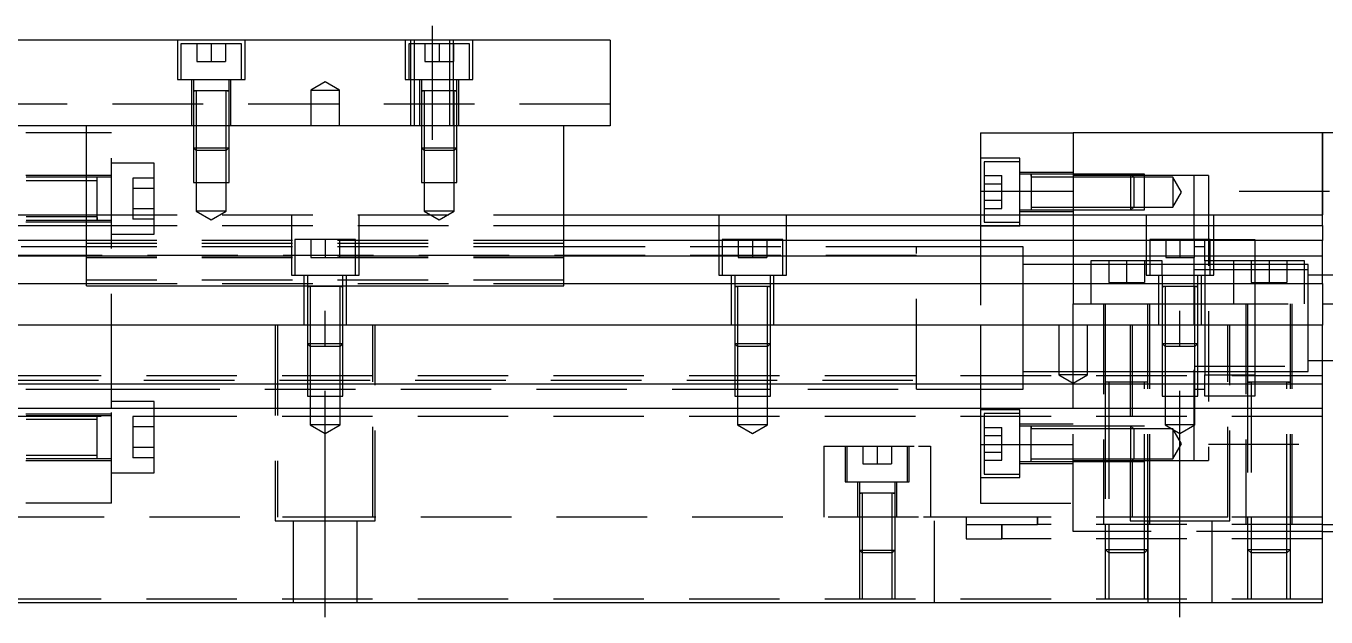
# Model space of a CAD drawing. Extents: x -20 to 623, y -288 to 102.
# Drawn here: x 218 to 400.5, y -242.8 to -159.8 of the extents above; entities that cross this region are included whole.
import ezdxf

# ---------------------------------------------------------------- set-up
doc = ezdxf.new("R2010")
doc.units = 0
doc.linetypes.add('CENTER', pattern=[50.8, 31.75, -6.35, 6.35, -6.35])
doc.linetypes.add('DASHED', pattern=[19.05, 12.7, -6.35])
doc.layers.get('0').update_dxf_attribs({"linetype": 'CONTINUOUS'})
doc.layers.add('CENTER', color=1, linetype='CENTER')

msp = doc.modelspace()

# ---------------------------------------------------------------- linework, layer by layer
at = {"color": 7, "linetype": 'CONTINUOUS'}
for p, q in [((300, -161.76), (100, -161.76)), ((300, -161.76), (300, -173.76)), ((300, -173.76), (100, -173.76)), ((226.5, -174.76), (218, -174.76)), ((226.5, -196.26), (226.5, -173.76)), ((293.5, -196.26), (293.5, -173.76)), ((352, -174.76), (365, -174.76)), ((352, -174.76), (352, -182.97658)), ((365, -174.76), (365, -186.26)), ((400, -174.76), (365, -174.76)), ((400, -186.26), (400, -174.76)), ((410, -174.76), (400, -174.76)), ((352, -182.97658), (365, -182.97658)), ((352, -182.97658), (352, -186.26)), ((173.5, -186.26), (226.5, -186.26)), ((173.5, -187.799608), (226.5, -187.799608)), ((293.5, -186.26), (400, -186.26)), ((293.5, -187.799608), (400, -187.799608)), ((400, -187.799608), (400, -186.26)), ((400, -187.799608), (400, -189.88154)), ((226.5, -189.88154), (173.5, -189.88154)), ((400, -189.88154), (293.5, -189.88154)), ((400, -192.096666), (400, -189.88154)), ((226.5, -192.096666), (173.5, -192.096666)), ((400, -192.096666), (293.5, -192.096666)), ((400, -195.941934), (400, -192.096666)), ((173.5, -195.941934), (226.5, -195.941934)), ((226.5, -196.26), (293.5, -196.26)), ((293.5, -195.941934), (400, -195.941934)), ((400, -195.941934), (400, -201.76)), ((400, -198.76), (410, -198.76)), ((400, -201.76), (0, -201.76)), ((400, -210.06), (400, -201.76)), ((400, -210.06), (0, -210.06)), ((400, -213.46), (400, -210.06)), ((400, -213.46), (0, -213.46)), ((400, -240.76), (400, -213.46)), ((400, -229.76), (410, -229.76)), ((400, -230.76), (410, -230.76)), ((400, -240.76), (0, -240.76))]:
    msp.add_line(p, q, dxfattribs=at)
at = {"color": 3, "linetype": 'DASHED'}
for p, q in [((239.25, -161.76), (239.25, -167.26)), ((248.25, -162.26), (239.75, -162.26)), ((239.75, -162.26), (239.75, -167.26)), ((242, -162.26), (242, -164.76)), ((244, -162.26), (244, -164.76)), ((246, -162.26), (246, -164.76)), ((248.25, -167.26), (248.25, -162.26)), ((248.75, -167.26), (248.75, -161.76)), ((271.25, -161.76), (271.25, -167.26)), ((280.25, -162.26), (271.75, -162.26)), ((271.75, -162.26), (271.75, -167.26)), ((272.000006, -161.76), (272.000006, -173.76)), ((272.5, -161.76), (272.5, -173.76)), ((274, -162.26), (274, -164.76)), ((276, -162.26), (276, -164.76)), ((277.5, -173.76), (277.5, -161.76)), ((277.999994, -162.26), (277.999994, -161.76)), ((277.999994, -167.26), (277.999994, -162.26)), ((278, -162.26), (278, -164.76)), ((280.25, -167.26), (280.25, -162.26)), ((280.75, -167.26), (280.75, -161.76)), ((242, -164.76), (244, -164.76)), ((244, -164.76), (246, -164.76)), ((274, -164.76), (276, -164.76)), ((276, -164.76), (278, -164.76)), ((239.25, -167.26), (248.75, -167.26)), ((241.25, -167.26), (241.25, -173.76)), ((241.5, -167.26), (241.5, -168.86)), ((246.5, -168.86), (246.5, -167.26)), ((246.75, -173.76), (246.75, -167.26)), ((260, -167.6053), (258, -168.76)), ((262, -168.76), (260, -167.6053)), ((271.25, -167.26), (280.75, -167.26)), ((273.25, -167.26), (273.25, -173.76)), ((273.5, -167.26), (273.5, -168.86)), ((277.999994, -173.76), (277.999994, -167.26)), ((278.5, -168.86), (278.5, -167.26)), ((278.75, -173.76), (278.75, -167.26)), ((241.5, -168.855), (241.5, -168.86)), ((241.5, -168.86), (241.757448, -168.86)), ((241.757468, -168.86), (241.5, -168.86)), ((241.5, -168.86), (241.5, -173.75998)), ((241.5, -168.86), (241.5, -168.865)), ((246.242552, -168.86), (241.757468, -168.86)), ((241.9, -168.86), (241.9, -173.75998)), ((246.1, -173.75998), (246.1, -168.86)), ((246.5, -168.86), (246.242552, -168.86)), ((246.242602, -168.86), (246.5, -168.86)), ((246.5, -168.86), (246.5, -168.855)), ((246.5, -173.75998), (246.5, -168.86)), ((246.5, -168.865), (246.5, -168.86)), ((258, -168.76), (260, -168.76)), ((258, -168.76), (258, -173.76)), ((260, -168.76), (262, -168.76)), ((262, -173.76), (262, -168.76)), ((273.5, -168.855), (273.5, -168.86)), ((273.5, -168.86), (273.757448, -168.86)), ((273.757468, -168.86), (273.5, -168.86)), ((273.5, -168.86), (273.5, -168.865)), ((273.5, -168.86), (273.5, -173.75998)), ((278.242552, -168.86), (273.757468, -168.86)), ((273.9, -168.86), (273.9, -173.75998)), ((278.1, -173.75998), (278.1, -168.86)), ((278.5, -168.86), (278.242552, -168.86)), ((278.242602, -168.86), (278.5, -168.86)), ((278.5, -168.86), (278.5, -168.855)), ((278.5, -168.865), (278.5, -168.86)), ((278.5, -173.75998), (278.5, -168.86)), ((300, -170.76), (100, -170.76)), ((230, -174.76), (226.5, -174.76)), ((230, -210.06), (230, -174.76)), ((241.5, -173.76), (241.5, -176.86)), ((241.500006, -173.76), (241.500006, -176.860006)), ((241.9, -173.76), (241.9, -177.26)), ((246.1, -177.26), (246.1, -173.76)), ((246.499994, -176.860006), (246.499994, -173.76)), ((246.5, -176.86), (246.5, -173.76)), ((273.5, -173.76), (273.5, -176.86)), ((273.500006, -173.76), (273.500006, -176.860006)), ((273.9, -173.76), (273.9, -177.26)), ((278.1, -177.26), (278.1, -173.76)), ((278.499994, -176.860006), (278.499994, -173.76)), ((278.5, -176.86), (278.5, -173.76)), ((400, -174.76), (400, -186.26)), ((241.5, -176.86), (246.5, -176.86)), ((241.5, -176.86), (241.9, -177.26)), ((241.500006, -176.86002), (241.500006, -181.76)), ((246.1, -177.26), (246.5, -176.86)), ((246.499994, -181.76), (246.499994, -176.86002)), ((273.5, -176.86), (278.5, -176.86)), ((273.5, -176.86), (273.9, -177.26)), ((273.500006, -176.86002), (273.500006, -181.76)), ((278.1, -177.26), (278.5, -176.86)), ((278.499994, -181.76), (278.499994, -176.86002)), ((246.1, -177.26), (241.9, -177.26)), ((241.9, -177.26002), (241.9, -181.76)), ((246.1, -181.76), (246.1, -177.26002)), ((278.1, -177.26), (273.9, -177.26)), ((273.9, -177.26002), (273.9, -181.76)), ((278.1, -181.76), (278.1, -177.26002)), ((357.5, -178.33233), (352, -178.33233)), ((352.5, -178.83233), (352.5, -183.08233)), ((357.5, -178.83233), (352.5, -178.83233)), ((357.5, -183.08233), (357.5, -178.33233)), ((236, -179.01), (230, -179.01)), ((236, -189.01), (236, -179.01)), ((365, -180.33233), (357.5, -180.33233)), ((359.1, -180.58233), (357.5, -180.58233)), ((359.1, -180.58233), (359.095, -180.58233)), ((359.1, -180.582326), (359.1, -180.583182)), ((359.1, -180.58233), (359.1, -180.83978)), ((359.1, -180.839798), (359.1, -180.58233)), ((364.99998, -180.58233), (359.1, -180.58233)), ((359.105, -180.58233), (359.1, -180.58233)), ((373.1, -180.58233), (365, -180.58233)), ((373.100006, -180.582336), (365, -180.582336)), ((373.1, -183.08233), (373.1, -180.58233)), ((373.5, -180.98233), (373.1, -180.58233)), ((375, -180.582336), (373.10002, -180.582336)), ((375, -185.582326), (375, -180.582336)), ((230, -180.76), (218, -180.76)), ((222.500006, -181.01), (218.00002, -181.01)), ((228, -181.51), (218.00002, -181.51)), ((227.499994, -181.01), (222.500006, -181.01)), ((228, -181.01), (227.499994, -181.01)), ((228, -181.01), (227.995, -181.01)), ((228, -181.359602), (228, -181.01)), ((228.005, -181.01), (228, -181.01)), ((230, -181.01), (228, -181.01)), ((228, -183.84997), (228, -181.359602)), ((233, -181.123248), (233, -182.566624)), ((236, -181.123248), (233, -181.123248)), ((241.500006, -181.76), (246.499994, -181.76)), ((241.9, -181.76), (241.9, -185.76)), ((246.1, -185.76), (246.1, -181.76)), ((273.500006, -181.76), (278.499994, -181.76)), ((273.9, -181.76), (273.9, -185.76)), ((278.1, -185.76), (278.1, -181.76)), ((352.5, -180.77293), (355, -180.77293)), ((352.5, -181.92763), (355, -181.92763)), ((355, -181.92763), (355, -180.77293)), ((355, -184.237032), (355, -181.92763)), ((359.1, -180.83978), (359.1, -185.58233)), ((364.99998, -180.98233), (359.1, -180.98233)), ((373.27767, -180.76), (365, -180.76)), ((373.5, -180.98233), (365, -180.98233)), ((375, -180.76), (373.27767, -180.76)), ((373.5, -180.98233), (373.5, -185.18233)), ((375, -180.98233), (373.50002, -180.98233)), ((382, -180.76), (375, -180.76)), ((379, -180.98233), (375, -180.98233)), ((379, -180.98233), (379, -185.18233)), ((380.212436, -183.08233), (379, -180.98233)), ((382, -189.76), (382, -180.76)), ((384, -180.76), (382, -180.76)), ((384, -180.76), (384, -220.76)), ((228, -184.21006), (228, -183.84997)), ((228, -186.66035), (228, -184.21006)), ((233, -182.566624), (233, -185.453376)), ((236, -182.566624), (233, -182.566624)), ((352.5, -183.08233), (352.5, -186.26)), ((352.5, -184.237032), (355, -184.237032)), ((355, -185.391732), (355, -184.237032)), ((357.5, -187.83233), (357.5, -183.08233)), ((373.1, -185.58233), (373.1, -183.08233)), ((379, -185.18233), (380.212436, -183.08233)), ((401, -183.01), (384, -183.01)), ((233, -185.453376), (233, -186.896752)), ((236, -185.453376), (233, -185.453376)), ((246.1, -185.76), (241.9, -185.76)), ((241.9, -185.76), (244, -186.972436)), ((244, -186.972436), (246.1, -185.76)), ((278.1, -185.76), (273.9, -185.76)), ((273.9, -185.76), (276, -186.972436)), ((276, -186.972436), (278.1, -185.76)), ((352.5, -185.391732), (355, -185.391732)), ((357.5, -185.58233), (359.105, -185.58233)), ((357.5, -185.83233), (365, -185.83233)), ((359.095, -185.58233), (364.99998, -185.58233)), ((359.1, -185.18233), (364.99998, -185.18233)), ((365, -185.18233), (373.5, -185.18233)), ((365, -185.582326), (373.100006, -185.582326)), ((365, -185.58233), (373.1, -185.58233)), ((373.1, -185.58233), (373.5, -185.18233)), ((373.10002, -185.582326), (375, -185.582326)), ((373.50002, -185.18233), (375, -185.18233)), ((375, -185.18233), (379, -185.18233)), ((218, -187.26), (230, -187.26)), ((218.00002, -186.51), (228, -186.51)), ((218.00002, -187.01), (228.005, -187.01)), ((226.5, -186.26), (293.5, -186.26)), ((226.5, -187.799608), (293.5, -187.799608)), ((227.995, -187.01), (230, -187.01)), ((228, -187.01), (228, -186.66035)), ((228, -186.660398), (228, -187.01)), ((236, -186.896752), (233, -186.896752)), ((255.25, -186.26), (255.25, -194.76)), ((264.75, -194.76), (264.75, -186.26)), ((315.25, -186.26), (315.25, -194.76)), ((324.75, -194.76), (324.75, -186.26)), ((352, -186.26), (352, -201.76)), ((352, -187.83233), (357.5, -187.83233)), ((352.5, -186.26), (352.5, -187.33233)), ((352.5, -187.33233), (357.5, -187.33233)), ((365, -186.26), (365, -198.76)), ((375.25, -186.26), (375.25, -194.76)), ((384.75, -194.76), (384.75, -186.26)), ((230, -189.01), (236, -189.01)), ((264.25, -189.76), (255.75, -189.76)), ((255.75, -189.76), (255.75, -194.76)), ((258, -189.76), (258, -192.26)), ((260, -189.76), (260, -192.26)), ((262, -189.76), (262, -192.26)), ((264.25, -194.76), (264.25, -189.76)), ((324.25, -189.76), (315.75, -189.76)), ((315.75, -189.76), (315.75, -194.76)), ((318, -189.76), (318, -192.26)), ((320, -189.76), (320, -192.26)), ((322, -189.76), (322, -192.26)), ((324.25, -194.76), (324.25, -189.76)), ((384.25, -189.76), (375.75, -189.76)), ((375.75, -189.76), (375.75, -194.76)), ((378, -189.76), (378, -192.26)), ((380, -189.76), (380, -192.26)), ((382, -189.76), (382, -192.26)), ((383.5, -192.76), (383.5, -189.76)), ((384.25, -189.76), (390.5, -189.76)), ((384.25, -194.76), (384.25, -189.76)), ((390.5, -189.76), (390.5, -192.76)), ((230, -190.76), (173, -190.76)), ((293.5, -189.88154), (226.5, -189.88154)), ((293.5, -190.28668), (226.5, -190.28668)), ((293.5, -190.76), (230.00002, -190.76)), ((343, -190.76), (293.5, -190.76)), ((343, -190.76), (342.995, -190.76)), ((343, -190.760502), (343, -190.76)), ((352, -190.76), (343, -190.76)), ((343.005, -190.76), (343, -190.76)), ((343, -210.76), (343, -190.760502)), ((358, -190.76), (352, -190.76)), ((358, -200.76), (358, -190.76)), ((358, -200.76), (358, -190.76)), ((383.5, -190.76), (382, -190.76)), ((343, -192.01), (25, -192.01)), ((293.5, -192.096666), (226.5, -192.096666)), ((293.5, -192.34), (226.5, -192.34)), ((258, -192.26), (260, -192.26)), ((260, -192.26), (262, -192.26)), ((318, -192.26), (320, -192.26)), ((320, -192.26), (322, -192.26)), ((365, -193.26), (358, -193.26)), ((367.5, -193.26), (365, -193.26)), ((375.75, -192.76), (367.5, -192.76)), ((367.5, -192.76), (367.5, -198.76)), ((375.75, -193.26), (367.5, -193.26)), ((370, -192.76), (370, -195.76)), ((372.5, -192.76), (372.5, -195.76)), ((375, -192.76), (375, -195.76)), ((377.5, -192.76), (375.75, -192.76)), ((377.5, -193.26), (375.75, -193.26)), ((377.5, -194.76), (377.5, -192.76)), ((382, -193.26), (377.5, -193.26)), ((378, -192.26), (380, -192.26)), ((380, -192.26), (382, -192.26)), ((382, -193.26), (381.995, -193.26)), ((382, -194.76), (382, -192.26)), ((382.005, -193.26), (382, -193.26)), ((383.5, -193.26), (382, -193.26)), ((384.25, -192.76), (383.5, -192.76)), ((383.5, -192.76), (383.5, -194.76)), ((384.25, -193.26), (383.5, -193.26)), ((387.5, -192.76), (384.25, -192.76)), ((387.5, -193.26), (384.25, -193.26)), ((397.5, -192.76), (387.5, -192.76)), ((387.5, -192.76), (387.5, -198.76)), ((390.5, -193.26), (387.5, -193.26)), ((390, -192.76), (390, -195.76)), ((390.5, -192.76), (390.5, -198.76)), ((397.5, -193.26), (390.5, -193.26)), ((392.5, -192.76), (392.5, -195.76)), ((395, -192.76), (395, -195.76)), ((397.5, -198.76), (397.5, -192.76)), ((398, -193.26), (397.5, -193.26)), ((398, -198.76), (398, -193.26)), ((255.25, -194.76), (264.75, -194.76)), ((257, -194.76), (257, -201.76)), ((257.5, -194.76), (257.5, -196.36)), ((262.5, -196.36), (262.5, -194.76)), ((263, -201.76), (263, -194.76)), ((315.25, -194.76), (324.75, -194.76)), ((317, -194.76), (317, -201.76)), ((317.5, -194.76), (317.5, -196.36)), ((322.5, -196.36), (322.5, -194.76)), ((323, -201.76), (323, -194.76)), ((375.25, -194.76), (384.75, -194.76)), ((377, -194.76), (377, -201.76)), ((377.5, -194.76), (377.5, -196.36)), ((383.5, -194.01), (382, -194.01)), ((382, -196.358864), (382, -194.76)), ((382.5, -196.36), (382.5, -194.76)), ((383, -201.76), (383, -194.76)), ((384.25, -194.01), (383.5, -194.01)), ((383.5, -194.76), (383.5, -198.76)), ((387.5, -194.01), (384.25, -194.01)), ((390.5, -194.01), (387.5, -194.01)), ((397.5, -194.01), (390.5, -194.01)), ((398, -194.01), (397.5, -194.01)), ((400, -194.76), (398, -194.76)), ((410, -194.76), (400, -194.76)), ((293.5, -195.437372), (226.5, -195.437372)), ((226.5, -195.941934), (293.5, -195.941934)), ((257.5, -196.355), (257.5, -196.36)), ((257.5, -196.36), (257.757448, -196.36)), ((257.757468, -196.36), (257.5, -196.36)), ((257.5, -196.36), (257.5, -196.365)), ((257.5, -196.36), (257.5, -201.75998)), ((262.242552, -196.36), (257.757468, -196.36)), ((257.9, -196.36), (257.9, -201.75998)), ((262.1, -201.75998), (262.1, -196.36)), ((262.5, -196.36), (262.242552, -196.36)), ((262.242602, -196.36), (262.5, -196.36)), ((262.5, -196.36), (262.5, -196.355)), ((262.5, -196.365), (262.5, -196.36)), ((262.5, -201.75998), (262.5, -196.36)), ((317.5, -196.355), (317.5, -196.36)), ((317.5, -196.36), (317.757448, -196.36)), ((317.757468, -196.36), (317.5, -196.36)), ((317.5, -196.36), (317.5, -196.365)), ((317.5, -196.36), (317.5, -201.75998)), ((322.242552, -196.36), (317.757468, -196.36)), ((317.9, -196.36), (317.9, -201.75998)), ((322.1, -201.75998), (322.1, -196.36)), ((322.5, -196.36), (322.242552, -196.36)), ((322.242602, -196.36), (322.5, -196.36)), ((322.5, -196.36), (322.5, -196.355)), ((322.5, -196.365), (322.5, -196.36)), ((322.5, -201.75998), (322.5, -196.36)), ((370, -195.76), (372.5, -195.76)), ((372.5, -195.76), (375, -195.76)), ((377.5, -196.355), (377.5, -196.36)), ((377.5, -196.36), (377.757448, -196.36)), ((377.757468, -196.36), (377.5, -196.36)), ((377.5, -196.36), (377.5, -201.75998)), ((377.5, -196.36), (377.5, -196.365)), ((382.242552, -196.36), (377.757468, -196.36)), ((377.9, -196.36), (377.9, -201.75998)), ((382, -198.76), (382, -196.358864)), ((382.1, -201.75998), (382.1, -196.36)), ((382.5, -196.36), (382.242552, -196.36)), ((382.242602, -196.36), (382.5, -196.36)), ((382.5, -196.36), (382.5, -196.355)), ((382.5, -201.75998), (382.5, -196.36)), ((382.5, -196.365), (382.5, -196.36)), ((390, -195.76), (392.5, -195.76)), ((392.5, -195.76), (395, -195.76)), ((365, -201.76), (365, -198.76)), ((365, -198.76), (377.5, -198.76)), ((369.25, -198.76), (369.25, -229.76)), ((369.5, -198.76), (369.5, -201.76)), ((375.5, -209.765), (375.5, -198.76)), ((375.75, -229.76), (375.75, -198.76)), ((377.5, -198.76), (377.9, -198.76)), ((377.9, -198.76), (382.1, -198.76)), ((382, -200.76), (382, -198.76)), ((382.1, -198.76), (382.5, -198.76)), ((382.5, -198.76), (400, -198.76)), ((383.5, -198.76), (383.5, -208.76)), ((389.25, -198.76), (389.25, -229.76)), ((389.5, -198.76), (389.5, -209.765)), ((390.5, -198.76), (390.5, -208.76)), ((395.5, -209.765), (395.5, -198.76)), ((395.75, -229.76), (395.75, -198.76)), ((398, -200.76), (398, -198.76)), ((253, -201.76), (253, -229.26)), ((253.291796, -201.76), (253.291796, -228.76)), ((257.5, -201.76), (257.5, -204.36)), ((257.500006, -201.76), (257.500006, -204.360006)), ((257.9, -201.76), (257.9, -204.76)), ((262.1, -204.76), (262.1, -201.76)), ((262.499994, -204.360006), (262.499994, -201.76)), ((262.5, -204.36), (262.5, -201.76)), ((266.708204, -228.76), (266.708204, -201.76)), ((267, -229.26), (267, -201.76)), ((317.5, -201.76), (317.5, -204.36)), ((317.500006, -201.76), (317.500006, -204.360006)), ((317.9, -201.76), (317.9, -204.76)), ((322.1, -204.76), (322.1, -201.76)), ((322.499994, -204.360006), (322.499994, -201.76)), ((322.5, -204.36), (322.5, -201.76)), ((352, -201.76), (352, -210.06)), ((358, -210.76), (358, -200.76)), ((358, -210.76), (358, -200.76)), ((363, -201.76), (363, -208.76)), ((365, -210.06), (365, -201.76)), ((367, -208.76), (367, -201.76)), ((369.5, -201.76), (369.5, -209.76)), ((373, -201.76), (373, -229.26)), ((373.291796, -201.76), (373.291796, -228.76)), ((377.5, -201.76), (377.5, -204.36)), ((377.500006, -201.76), (377.500006, -204.360006)), ((377.9, -201.76), (377.9, -204.76)), ((382, -220.76), (382, -200.76)), ((382.1, -204.76), (382.1, -201.76)), ((382.499994, -204.360006), (382.499994, -201.76)), ((382.5, -204.36), (382.5, -201.76)), ((386.708204, -228.76), (386.708204, -201.76)), ((387, -229.26), (387, -201.76)), ((398, -208.26), (398, -200.76)), ((257.5, -204.36), (262.5, -204.36)), ((257.5, -204.36), (257.9, -204.76)), ((257.500006, -204.36002), (257.500006, -210.06)), ((262.1, -204.76), (262.5, -204.36)), ((262.499994, -210.06), (262.499994, -204.36002)), ((317.5, -204.36), (322.5, -204.36)), ((317.5, -204.36), (317.9, -204.76)), ((317.500006, -204.36002), (317.500006, -210.06)), ((322.1, -204.76), (322.5, -204.36)), ((322.499994, -210.06), (322.499994, -204.36002)), ((377.5, -204.36), (382.5, -204.36)), ((377.5, -204.36), (377.9, -204.76)), ((377.500006, -204.36002), (377.500006, -210.06)), ((382.1, -204.76), (382.5, -204.36)), ((382.499994, -210.06), (382.499994, -204.36002)), ((262.1, -204.76), (257.9, -204.76)), ((257.9, -204.76002), (257.9, -211.76)), ((262.1, -211.76), (262.1, -204.76002)), ((322.1, -204.76), (317.9, -204.76)), ((317.9, -204.76002), (317.9, -211.76)), ((322.1, -211.76), (322.1, -204.76002)), ((382.1, -204.76), (377.9, -204.76)), ((377.9, -204.76002), (377.9, -211.76)), ((382.1, -211.76), (382.1, -204.76002)), ((382, -207.51), (398, -207.51)), ((398, -206.76), (418, -206.76)), ((400, -208.91), (0, -208.91)), ((25, -209.51), (343, -209.51)), ((358, -208.26), (365, -208.26)), ((367, -208.76), (363, -208.76)), ((363, -208.76), (365, -209.9147)), ((365, -208.26), (369.5, -208.26)), ((365, -209.9147), (367, -208.76)), ((369.5, -208.26), (382.005, -208.26)), ((369.5, -209.755), (369.5, -209.76)), ((369.849602, -209.76), (369.5, -209.76)), ((369.5, -209.76), (369.5, -209.765)), ((369.5, -209.76), (369.5, -210.06)), ((375.15035, -209.76), (369.849602, -209.76)), ((370, -209.76), (370, -210.06)), ((375, -229.75998), (375, -209.76)), ((375.5, -209.76), (375.15035, -209.76)), ((375.5, -229.75998), (375.5, -209.755)), ((381.995, -208.26), (390.5, -208.26)), ((382.005, -208.26), (390.5, -208.26)), ((383.5, -208.76), (390.5, -208.76)), ((383.5, -211.76), (383.5, -208.76)), ((389.5, -209.755), (389.5, -229.75998)), ((389.5, -209.76), (389.84965, -209.76)), ((389.849602, -209.76), (389.5, -209.76)), ((395.15035, -209.76), (389.849602, -209.76)), ((390, -209.76), (390, -229.75998)), ((390.5, -208.26), (398, -208.26)), ((390.5, -208.76), (390.5, -211.76)), ((395, -229.75998), (395, -209.76)), ((395.150204, -209.76), (395.5, -209.76)), ((395.5, -209.76), (395.15035, -209.76)), ((395.5, -229.75998), (395.5, -209.755)), ((218, -210.759994), (227.500006, -210.759994)), ((218, -210.76), (227.500006, -210.76)), ((227.500006, -210.759994), (230, -210.759994)), ((227.500006, -210.76), (230, -210.76)), ((230, -211.76), (230, -210.06)), ((230.00002, -210.76), (232.499994, -210.76)), ((232.499994, -210.76), (343, -210.76)), ((257.500006, -210.06), (257.500006, -211.76)), ((257.500006, -210.76), (262.499994, -210.76)), ((262.499994, -211.76), (262.499994, -210.06)), ((317.500006, -210.06), (317.500006, -211.76)), ((317.500006, -210.76), (322.499994, -210.76)), ((322.499994, -211.76), (322.499994, -210.06)), ((342.995, -210.76), (343, -210.76)), ((343, -210.76), (343.291796, -210.76)), ((343, -210.76), (343.005, -210.76)), ((343.291796, -210.76), (352, -210.76)), ((352, -210.06), (352, -213.46)), ((352, -210.76), (358, -210.76)), ((365, -213.46), (365, -210.06)), ((369.5, -210.06), (369.5, -213.46)), ((370, -210.06), (370, -213.46)), ((377.500006, -210.06), (377.500006, -211.76)), ((382, -210.76), (383.5, -210.76)), ((382.499994, -211.76), (382.499994, -210.06)), ((230, -213.46), (230, -211.76)), ((236, -212.51), (230, -212.51)), ((230, -226.76), (230, -213.46)), ((236, -213.46), (236, -212.51)), ((236, -222.51), (236, -213.46)), ((257.500006, -211.76), (262.499994, -211.76)), ((257.9, -211.76), (257.9, -215.76)), ((262.1, -215.76), (262.1, -211.76)), ((317.500006, -211.76), (322.499994, -211.76)), ((317.9, -211.76), (317.9, -215.76)), ((322.1, -215.76), (322.1, -211.76)), ((352, -213.46), (352, -218.54342)), ((365, -229.76), (365, -213.46)), ((369.5, -213.46), (369.5, -229.75998)), ((370, -213.46), (370, -229.75998)), ((377.500006, -211.76), (382.499994, -211.76)), ((377.9, -211.76), (377.9, -215.76)), ((382.1, -215.76), (382.1, -211.76)), ((390.5, -211.76), (383.5, -211.76)), ((400, -214.61), (0, -214.61)), ((230, -214.26), (218, -214.26)), ((228, -214.51), (218.00002, -214.51)), ((228, -215.01), (218.00002, -215.01)), ((228, -214.51), (227.995, -214.51)), ((230, -214.51), (228, -214.51)), ((228.005, -214.51), (228, -214.51)), ((228, -217.34997), (228, -214.61)), ((233, -214.623248), (233, -216.066624)), ((236, -214.623248), (233, -214.623248)), ((357.5, -213.68767), (352, -213.68767)), ((352.5, -214.18767), (352.5, -218.43767)), ((357.5, -214.18767), (352.5, -214.18767)), ((357.5, -218.43767), (357.5, -213.68767)), ((236, -216.066624), (233, -216.066624)), ((233, -216.066624), (233, -218.953376)), ((262.1, -215.76), (257.9, -215.76)), ((257.9, -215.76), (260, -216.972436)), ((260, -216.972436), (262.1, -215.76)), ((322.1, -215.76), (317.9, -215.76)), ((317.9, -215.76), (320, -216.972436)), ((320, -216.972436), (322.1, -215.76)), ((352.5, -216.128268), (355, -216.128268)), ((355, -217.282968), (355, -216.128268)), ((365, -215.68767), (357.5, -215.68767)), ((359.105, -215.93767), (357.5, -215.93767)), ((364.99998, -215.93767), (359.095, -215.93767)), ((359.1, -215.93767), (359.1, -216.195118)), ((359.1, -220.93767), (359.1, -215.93767)), ((364.99998, -216.33767), (359.1, -216.33767)), ((369.5, -215.93767), (365, -215.93767)), ((369.5, -215.937674), (365, -215.937674)), ((369.5, -216.33767), (365, -216.33767)), ((370, -215.93767), (369.5, -215.93767)), ((370, -215.937674), (369.5, -215.937674)), ((370, -216.33767), (369.5, -216.33767)), ((373.1, -215.93767), (370, -215.93767)), ((373.100006, -215.937674), (370, -215.937674)), ((373.5, -216.33767), (370, -216.33767)), ((373.1, -218.43767), (373.1, -215.93767)), ((373.5, -216.33767), (373.1, -215.93767)), ((375, -215.937674), (373.10002, -215.937674)), ((373.5, -216.33767), (373.5, -218.43767)), ((375, -216.33767), (373.50002, -216.33767)), ((379, -216.33767), (375, -216.33767)), ((382.1, -215.76), (377.9, -215.76)), ((377.9, -215.76), (380, -216.972436)), ((379, -216.33767), (379, -220.53767)), ((380.212436, -218.43767), (379, -216.33767)), ((380, -216.972436), (382.1, -215.76)), ((228, -217.71006), (228, -217.34997)), ((228, -220.16035), (228, -217.71006)), ((233, -218.953376), (233, -220.396752)), ((236, -218.953376), (233, -218.953376)), ((330, -218.76), (330, -228.76)), ((330, -218.76), (343.291796, -218.76)), ((333, -218.76), (333, -223.76)), ((333.25, -218.76), (333.25, -223.76)), ((335.5, -218.76), (335.5, -221.26)), ((337.5, -218.76), (337.5, -221.26)), ((339.5, -218.76), (339.5, -221.26)), ((341.75, -223.76), (341.75, -218.76)), ((342, -223.76), (342, -218.76)), ((343.291796, -218.76), (345, -218.76)), ((345, -218.76), (345, -228.76)), ((352, -218.54342), (352, -226.76)), ((352, -218.54342), (356.708204, -218.54342)), ((352.5, -217.282968), (355, -217.282968)), ((352.5, -218.43767), (352.5, -222.68767)), ((355, -219.59237), (355, -217.282968)), ((356.708204, -218.54342), (365, -218.54342)), ((357.5, -223.18767), (357.5, -218.43767)), ((373.1, -220.93767), (373.1, -218.43767)), ((373.5, -218.43767), (373.5, -220.53767)), ((379, -220.53767), (380.212436, -218.43767)), ((384, -218.51), (401, -218.51)), ((218, -220.76), (230, -220.76)), ((218.00002, -220.01), (228, -220.01)), ((218.00002, -220.51), (228, -220.51)), ((227.995, -220.51), (228, -220.51)), ((228, -220.51), (228, -220.16035)), ((228, -220.51), (230, -220.51)), ((228, -220.51), (228.005, -220.51)), ((236, -220.396752), (233, -220.396752)), ((352.5, -219.59237), (355, -219.59237)), ((352.5, -220.74707), (355, -220.74707)), ((355, -220.74707), (355, -219.59237)), ((359.1, -220.53767), (364.99998, -220.53767)), ((365, -220.53767), (369.5, -220.53767)), ((365, -220.76), (369.5, -220.76)), ((369.5, -220.53767), (370, -220.53767)), ((369.5, -220.76), (370, -220.76)), ((370, -220.53767), (373.5, -220.53767)), ((370, -220.76), (373.27767, -220.76)), ((373.1, -220.93767), (373.5, -220.53767)), ((373.27767, -220.76), (382, -220.76)), ((373.50002, -220.53767), (375, -220.53767)), ((375, -220.53767), (379, -220.53767)), ((382, -220.76), (384, -220.76)), ((230, -222.51), (236, -222.51)), ((335.5, -221.26), (337.5, -221.26)), ((337.5, -221.26), (339.5, -221.26)), ((357.5, -220.93767), (359.105, -220.93767)), ((357.5, -221.18767), (365, -221.18767)), ((359.095, -220.93767), (364.99998, -220.93767)), ((365, -220.937664), (369.5, -220.937664)), ((365, -220.93767), (369.5, -220.93767)), ((369.5, -220.937664), (370, -220.937664)), ((369.5, -220.93767), (370, -220.93767)), ((370, -220.937664), (373.100006, -220.937664)), ((370, -220.93767), (373.1, -220.93767)), ((373.10002, -220.937664), (375, -220.937664)), ((333, -223.76), (342, -223.76)), ((334.75, -223.76), (334.75, -228.76)), ((335, -223.76), (335, -225.365)), ((340, -225.365), (340, -223.76)), ((340.25, -228.76), (340.25, -223.76)), ((352, -223.18767), (357.5, -223.18767)), ((352.5, -222.68767), (357.5, -222.68767)), ((335, -225.355), (335, -228.75998)), ((335, -225.36), (335.257448, -225.36)), ((335.257468, -225.36), (335, -225.36)), ((339.742552, -225.36), (335.257468, -225.36)), ((335.4, -225.36), (335.4, -228.75998)), ((339.6, -228.75998), (339.6, -225.36)), ((340, -225.36), (339.742552, -225.36)), ((339.742602, -225.36), (340, -225.36)), ((340, -228.75998), (340, -225.355)), ((230, -226.76), (218, -226.76)), ((352, -226.76), (365, -226.76)), ((343.291796, -228.76), (0, -228.76)), ((253, -229.26), (260, -229.26)), ((266.708204, -228.76), (253.291796, -228.76)), ((255.5, -229.26), (255.5, -240.76)), ((260, -229.26), (267, -229.26)), ((264.5, -240.76), (264.5, -229.26)), ((335, -228.76), (335, -233.36)), ((335.000006, -228.76), (335.000006, -233.360006)), ((335.4, -228.76), (335.4, -233.76)), ((339.6, -233.76), (339.6, -228.76)), ((339.999994, -233.360006), (339.999994, -228.76)), ((340, -233.36), (340, -228.76)), ((356.708204, -228.76), (343.291796, -228.76)), ((345.5, -229.26), (345.5, -240.76)), ((350, -228.76), (350, -229.76)), ((350, -229.76), (360, -229.76)), ((350, -229.76), (350, -231.76)), ((355, -231.76), (355, -229.76)), ((355, -229.76), (355, -231.76)), ((400, -228.76), (356.708204, -228.76)), ((360, -229.76), (360, -228.76)), ((360, -228.76), (360, -229.76)), ((400, -229.76), (360, -229.76)), ((365, -230.76), (365, -229.76)), ((369.5, -229.76), (369.5, -233.26)), ((369.500006, -229.76), (369.500006, -233.260006)), ((370, -229.76), (370, -233.76)), ((373, -229.26), (380, -229.26)), ((386.708204, -228.76), (373.291796, -228.76)), ((375, -233.76), (375, -229.76)), ((375.499994, -233.260006), (375.499994, -229.76)), ((375.5, -229.26), (375.5, -240.76)), ((375.5, -233.26), (375.5, -229.76)), ((380, -229.26), (387, -229.26)), ((384.5, -240.76), (384.5, -229.26)), ((389.5, -229.76), (389.5, -233.26)), ((389.500006, -229.76), (389.500006, -233.260006)), ((390, -229.76), (390, -233.76)), ((395, -233.76), (395, -229.76)), ((395.499994, -233.260006), (395.499994, -229.76)), ((395.5, -233.26), (395.5, -229.76)), ((350, -231.76), (355, -231.76)), ((400, -231.76), (355, -231.76)), ((395, -230.76), (365, -230.76)), ((395.5, -230.76), (395, -230.76)), ((400, -230.76), (395.5, -230.76)), ((335, -233.36), (340, -233.36)), ((335, -233.36), (335.4, -233.76)), ((335.000006, -233.36002), (335.000006, -240.26)), ((339.6, -233.76), (340, -233.36)), ((339.999994, -240.26), (339.999994, -233.36002)), ((369.5, -233.26), (375.5, -233.26)), ((369.5, -233.26), (370, -233.76)), ((369.500006, -233.26002), (369.500006, -240.26)), ((375, -233.76), (375.5, -233.26)), ((375.499994, -240.26), (375.499994, -233.26002)), ((389.5, -233.26), (395.5, -233.26)), ((389.5, -233.26), (390, -233.76)), ((389.500006, -233.26002), (389.500006, -240.26)), ((395, -233.76), (395.5, -233.26)), ((395.499994, -240.26), (395.499994, -233.26002)), ((339.6, -233.76), (335.4, -233.76)), ((335.4, -233.76002), (335.4, -240.26)), ((339.6, -240.26), (339.6, -233.76002)), ((375, -233.76), (370, -233.76)), ((370, -233.76002), (370, -240.26)), ((375, -240.26), (375, -233.76002)), ((395, -233.76), (390, -233.76)), ((390, -233.76002), (390, -240.26)), ((395, -240.26), (395, -233.76002)), ((400, -240.26), (6.499992, -240.26))]:
    msp.add_line(p, q, dxfattribs=at)
at = {"layer": 'CENTER', "color": 1, "linetype": 'CENTER'}
for p, q in [((275, -159.76), (275, -175.76)), ((260, -242.76), (260, -199.76)), ((380, -242.76), (380, -199.76))]:
    msp.add_line(p, q, dxfattribs=at)

doc.saveas('drawing.dxf')
